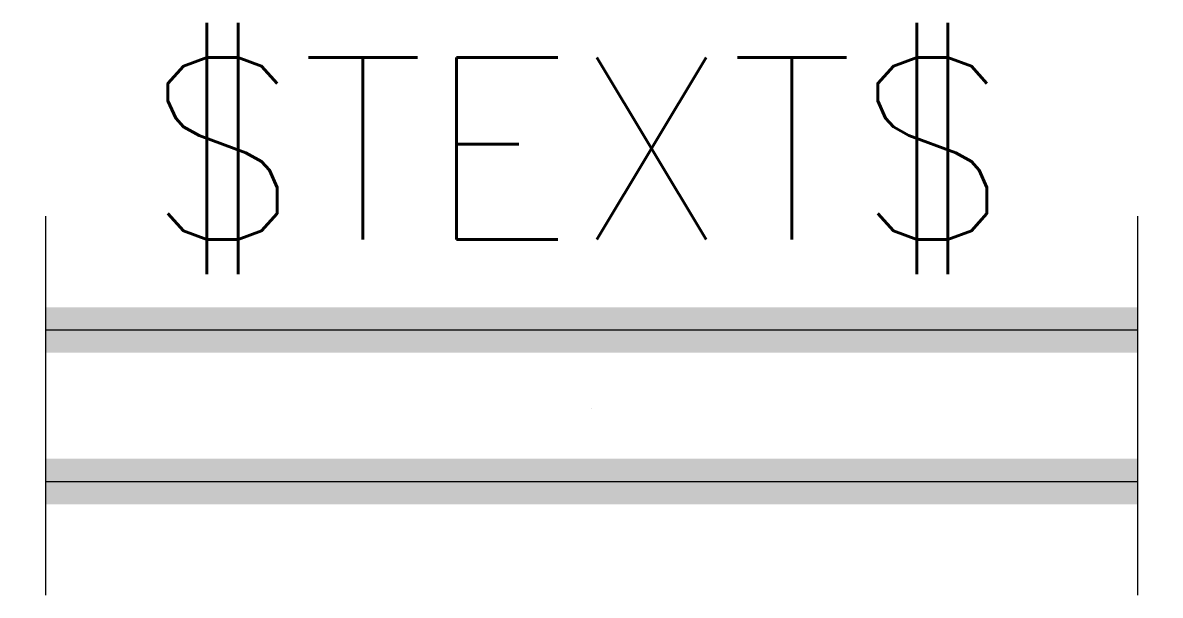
# Model space of a CAD drawing. Extents: x -1.25 to 1.25, y -0.41 to 0.85.
import ezdxf
from ezdxf.enums import TextEntityAlignment as Align

# ---------------------------------------------------------------- set-up
doc = ezdxf.new("R2010")
doc.units = 0
doc.header["$MEASUREMENT"] = 0
doc.styles.add('_TEL_DIM', font='SIMPLEX', dxfattribs={"width": 0.7, "height": 3.5, "bigfont": 'HZTXT'})

msp = doc.modelspace()

# ---------------------------------------------------------------- linework, layer by layer
for p, q in [((-1.2, 0.4233), (-1.2, -0.41)), ((1.2, 0.4233), (1.2, -0.41)), ((-1.2, 0.1733), (1.2, 0.1733)), ((-1.2, -0.16), (1.2, -0.16))]:
    msp.add_line(p, q)
at = {"const_width": 0.1}
for points in [[(-1.2, 0.1733), (1.2, 0.1733)], [(-1.2, -0.16), (1.2, -0.16)]]:
    msp.add_lwpolyline(points, dxfattribs=at)

# ---------------------------------------------------------------- texts
at = {"color": 7, "style": '_TEL_DIM'}
msp.add_attdef('$TEXT$', text='D', height=0.4, dxfattribs=at).set_placement((-0.0308, 0.5725), align=Align.MIDDLE_CENTER)
at = {"color": 7, "style": '_TEL_DIM', "flags": 1}
msp.add_attdef('A', text='', height=0.00002, dxfattribs=at).set_placement((0, 0), align=Align.MIDDLE_CENTER)

doc.saveas('drawing.dxf')
